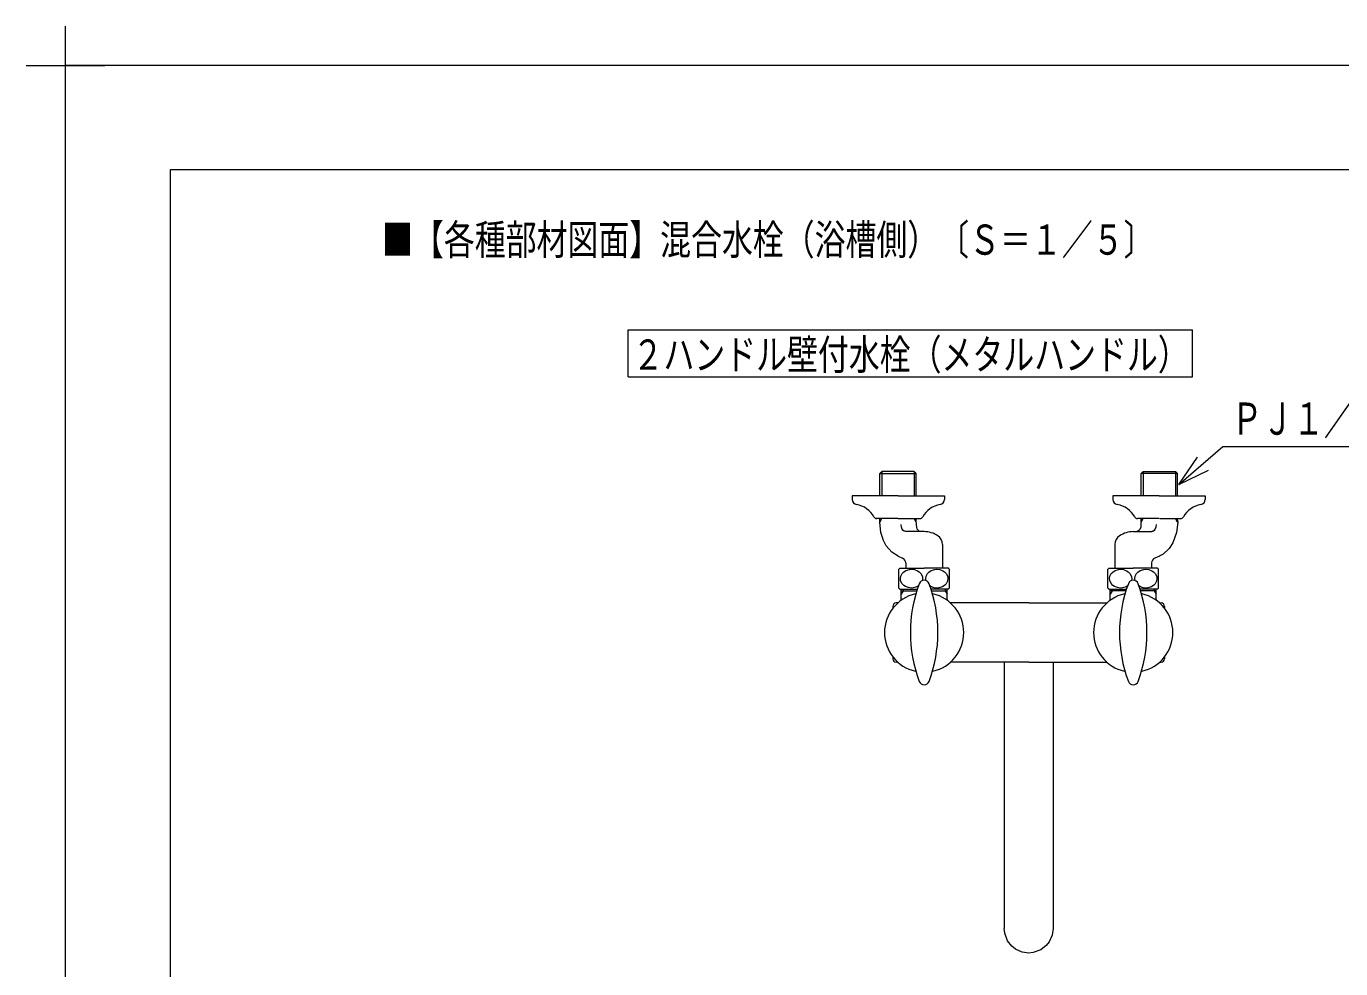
# Model space of a CAD drawing. Units: millimetres on the paper. Extents: x -305 to 305, y -152 to 152.
# Drawn here: x -304.8 to -179, y 62.1 to 152.3 of the extents above; entities that cross this region are included whole.
import ezdxf
from ezdxf.enums import TextEntityAlignment as Align

# ---------------------------------------------------------------- set-up
doc = ezdxf.new("R2010")
doc.units = ezdxf.units.MM
for name, color, linetype, lineweight in [('0-0_0', 7, 'Continuous', 9), ('0-1_VIEW0001', 7, 'Continuous', 9), ('0-2_1図面枠', 7, 'Continuous', 9), ('0-3_図面枠', 3, 'Continuous', 9), ('0-4_DEFPOINTS', 7, 'Continuous', 9)]:
    doc.layers.add(name, color=color, linetype=linetype, lineweight=lineweight)
doc.styles.add('ＭＳ ゴシック', font='')
doc.styles.get('ＭＳ ゴシック').set_extended_font_data('MS Gothic')

# ---------------------------------------------------------------- blocks, each defined once
blk = doc.blocks.new('SYM0002')
at = {"layer": '0-0_0'}
for p, q in [((0, 0), (4.205, 3.626)), ((0, 0), (1.779, 2.615)), ((4.205, 3.626), (20.918, 3.626)), ((0, 0), (2.848, 1.375))]:
    blk.add_line(p, q, dxfattribs=at)
at = {"layer": '0-0_0', "style": 'ＭＳ ゴシック', "width": 0.7}
blk.add_text('ＰＪ１／２', height=3.079, dxfattribs=at).set_placement((5.062, 3.834), align=Align.BOTTOM_LEFT)
blk = doc.blocks.new('グループ-6')
at = {"layer": '0-2_1図面枠'}
for p, q in [((-4200, 2895), (-4200, 3045)), ((-4275, 2970), (-4125, 2970))]:
    blk.add_line(p, q, dxfattribs=at)

msp = doc.modelspace()

# ---------------------------------------------------------------- linework, layer by layer
at = {"layer": '0-1_VIEW0001'}
for p, q in [((-247.203, 118.704), (-247.203, 123.204)), ((-247.203, 123.204), (-193.203, 123.204)), ((-193.203, 118.704), (-193.203, 123.204)), ((-247.203, 118.704), (-193.203, 118.704)), ((-221.382, 101.539), (-220.941, 101.357)), ((-196.382, 101.539), (-196.823, 101.357))]:
    msp.add_line(p, q, dxfattribs=at)
at = {"layer": '0-1_VIEW0001', "color": 6}
for p, q in [((-222.935, 109.645), (-223.128, 109.451)), ((-223.128, 107.312), (-223.128, 109.451)), ((-223.128, 109.451), (-219.636, 109.451)), ((-219.83, 109.645), (-222.935, 109.645)), ((-219.636, 109.451), (-219.83, 109.645)), ((-219.636, 107.312), (-219.636, 109.451)), ((-198.129, 107.312), (-198.128, 109.451)), ((-194.636, 107.312), (-194.636, 109.451)), ((-221.354, 107.312), (-216.937, 107.312)), ((-216.937, 107.312), (-216.937, 106.978)), ((-200.827, 107.312), (-200.827, 106.978)), ((-196.411, 107.312), (-200.827, 107.312)), ((-196.411, 107.312), (-191.994, 107.312)), ((-191.994, 107.312), (-191.994, 106.978)), ((-221.411, 105.145), (-223.477, 105.145)), ((-221.354, 105.145), (-219.287, 105.145)), ((-196.411, 105.145), (-198.477, 105.145)), ((-198.132, 104.803), (-198.129, 104.809)), ((-198.129, 104.809), (-198.129, 105.145)), ((-196.354, 105.145), (-194.287, 105.145)), ((-194.636, 104.809), (-194.636, 105.145)), ((-194.632, 104.803), (-194.636, 104.809)), ((-218.882, 103.895), (-220.675, 103.895)), ((-198.882, 103.895), (-197.09, 103.895)), ((-217.132, 102.664), (-217.132, 100.395)), ((-200.632, 102.664), (-200.632, 100.395)), ((-220.632, 100.895), (-220.632, 100.395)), ((-197.132, 100.895), (-197.132, 100.395)), ((-221.299, 98.499), (-221.299, 100.291)), ((-221.216, 100.395), (-218.882, 100.395)), ((-216.549, 100.395), (-218.882, 100.395)), ((-216.466, 98.499), (-216.466, 100.291)), ((-201.299, 98.499), (-201.299, 100.291)), ((-201.216, 100.395), (-198.882, 100.395)), ((-196.549, 100.395), (-198.882, 100.395)), ((-196.466, 98.499), (-196.466, 100.291)), ((-221.216, 98.395), (-219.532, 98.395)), ((-221.086, 97.403), (-221.086, 98.395)), ((-221.076, 98.236), (-219.583, 98.236)), ((-216.549, 98.395), (-218.233, 98.395)), ((-218.182, 98.236), (-216.679, 98.236)), ((-216.679, 97.403), (-216.679, 98.395)), ((-201.216, 98.395), (-199.532, 98.395)), ((-201.086, 97.403), (-201.086, 98.395)), ((-199.583, 98.236), (-201.086, 98.236)), ((-196.549, 98.395), (-198.233, 98.395)), ((-196.689, 98.236), (-198.182, 98.236)), ((-196.679, 97.403), (-196.679, 98.395)), ((-221.402, 97.069), (-221.549, 97.069)), ((-208.882, 97.069), (-216.363, 97.069)), ((-208.882, 97.069), (-201.402, 97.069)), ((-196.363, 97.069), (-196.216, 97.069)), ((-221.882, 96.736), (-221.882, 96.555)), ((-195.882, 96.736), (-195.882, 96.555)), ((-221.882, 91.917), (-221.882, 91.736)), ((-195.882, 91.917), (-195.882, 91.736)), ((-221.402, 91.403), (-221.549, 91.403)), ((-208.882, 91.403), (-216.363, 91.403)), ((-211.216, 91.403), (-211.216, 65.903)), ((-208.882, 91.403), (-201.402, 91.403)), ((-206.549, 91.403), (-206.549, 65.903)), ((-196.363, 91.403), (-196.216, 91.403))]:
    msp.add_line(p, q, dxfattribs=at)
at = {"layer": '0-1_VIEW0001', "color": 2}
for p, q in [((-222.935, 109.645), (-222.935, 107.312)), ((-219.83, 109.645), (-219.83, 107.312)), ((-197.935, 109.645), (-197.935, 107.312)), ((-194.83, 109.645), (-194.83, 107.312)), ((-223.128, 104.809), (-222.935, 105.145)), ((-219.636, 104.809), (-219.83, 105.145)), ((-198.129, 104.809), (-197.935, 105.145)), ((-194.636, 104.809), (-194.83, 105.145)), ((-220.892, 98.236), (-221.086, 97.901)), ((-220.892, 98.395), (-220.892, 98.236)), ((-216.873, 98.395), (-216.873, 98.236)), ((-216.873, 98.236), (-216.679, 97.901))]:
    msp.add_line(p, q, dxfattribs=at)
at = {"layer": '0-1_VIEW0001', "color": 6}
msp.add_lwpolyline([(-194.636, 109.451), (-198.128, 109.451), (-197.935, 109.645), (-194.83, 109.645)], close=True, dxfattribs=at)
for points in [[(-221.354, 107.312), (-225.77, 107.312), (-225.77, 106.978)], [(-223.132, 104.803), (-223.128, 104.809), (-223.128, 105.145)], [(-221.376, 101.537), (-221.983, 101.918), (-222.508, 102.534), (-222.78, 103.044), (-223.022, 103.795), (-223.132, 104.803), (-223.128, 104.993)], [(-220.675, 103.895), (-220.798, 103.928), (-220.917, 104.033), (-220.983, 104.141), (-221.043, 104.316), (-221.071, 104.562)], [(-219.623, 104.562), (-219.64, 104.955), (-219.636, 105.145)], [(-219.632, 104.803), (-219.636, 104.809), (-219.636, 105.145)], [(-219.227, 103.895), (-219.35, 103.928), (-219.469, 104.033), (-219.535, 104.141), (-219.596, 104.316), (-219.623, 104.562)], [(-198.141, 104.562), (-198.168, 104.32), (-198.254, 104.096), (-198.338, 103.986), (-198.465, 103.906), (-198.537, 103.895)], [(-198.129, 105.145), (-198.125, 104.955), (-198.141, 104.562)], [(-196.693, 104.562), (-196.72, 104.32), (-196.806, 104.096), (-196.89, 103.986), (-197.017, 103.906), (-197.09, 103.895)], [(-194.636, 104.993), (-194.632, 104.803), (-194.739, 103.808), (-195.083, 102.835), (-195.44, 102.277), (-196.028, 101.729), (-196.394, 101.534)], [(-219.429, 98.696), (-219.669, 98.574), (-219.924, 98.511), (-220.091, 98.499), (-220.377, 98.533), (-220.661, 98.641), (-220.83, 98.754), (-221.005, 98.944), (-221.132, 99.232), (-221.149, 99.395), (-221.11, 99.638), (-220.982, 99.878), (-220.849, 100.02), (-220.624, 100.169), (-220.283, 100.276), (-220.091, 100.291), (-219.804, 100.257), (-219.52, 100.149), (-219.352, 100.036), (-219.176, 99.846), (-219.049, 99.558), (-219.032, 99.395), (-219.056, 99.205)], [(-218.709, 99.205), (-218.733, 99.395), (-218.693, 99.638), (-218.566, 99.878), (-218.432, 100.02), (-218.207, 100.169), (-217.867, 100.276), (-217.674, 100.291), (-217.387, 100.257), (-217.103, 100.149), (-216.935, 100.036), (-216.759, 99.846), (-216.633, 99.558), (-216.615, 99.395), (-216.655, 99.153), (-216.782, 98.912), (-216.916, 98.77), (-217.141, 98.621), (-217.481, 98.514), (-217.674, 98.499), (-217.926, 98.525), (-218.179, 98.608), (-218.335, 98.696)], [(-199.429, 98.696), (-199.669, 98.574), (-199.924, 98.511), (-200.091, 98.499), (-200.377, 98.533), (-200.661, 98.641), (-200.83, 98.754), (-201.005, 98.944), (-201.132, 99.232), (-201.149, 99.395), (-201.11, 99.638), (-200.982, 99.878), (-200.849, 100.02), (-200.624, 100.169), (-200.283, 100.276), (-200.091, 100.291), (-199.804, 100.257), (-199.52, 100.149), (-199.352, 100.036), (-199.176, 99.846), (-199.049, 99.558), (-199.032, 99.395), (-199.056, 99.205)], [(-198.709, 99.205), (-198.733, 99.395), (-198.693, 99.638), (-198.566, 99.878), (-198.432, 100.02), (-198.207, 100.169), (-197.867, 100.276), (-197.674, 100.291), (-197.387, 100.257), (-197.103, 100.149), (-196.935, 100.036), (-196.759, 99.846), (-196.633, 99.558), (-196.615, 99.395), (-196.655, 99.153), (-196.782, 98.912), (-196.916, 98.77), (-197.141, 98.621), (-197.481, 98.514), (-197.674, 98.499), (-197.926, 98.525), (-198.179, 98.608), (-198.335, 98.696)], [(-206.549, 65.903), (-206.636, 65.271), (-206.917, 64.645), (-207.211, 64.274), (-207.707, 63.887), (-208.458, 63.608), (-208.882, 63.569), (-209.514, 63.657), (-210.14, 63.938), (-210.511, 64.232), (-210.898, 64.727), (-211.177, 65.478), (-211.216, 65.903)]]:
    msp.add_lwpolyline(points, dxfattribs=at)
at = {"layer": '0-1_VIEW0001', "color": 2}
for points in [[(-200.892, 98.395), (-200.892, 98.236), (-201.086, 97.901)], [(-196.872, 98.395), (-196.872, 98.236), (-196.679, 97.901)]]:
    msp.add_lwpolyline(points, dxfattribs=at)
at = {"layer": '0-1_VIEW0001', "color": 6}
for centre, radius, start, end in [((-225.27, 106.978), 0.5, 180, 260.634), ((-217.437, 106.978), 0.5, 279.367, 0), ((-200.327, 106.978), 0.5, 180, 260.633), ((-192.494, 106.978), 0.5, 279.366, 0), ((-225.732, 104.183), 2.333, 28.641, 80.634), ((-216.976, 104.183), 2.333, 99.366, 151.359), ((-200.788, 104.183), 2.333, 28.641, 80.634), ((-192.033, 104.183), 2.333, 99.366, 151.359), ((-223.42, 105.445), 0.3, 208.642, 270.001), ((-223.42, 105.445), 0.3, 208.642, 270.001), ((-219.287, 105.445), 0.3, 270.001, 331.359), ((-219.287, 105.445), 0.3, 270.001, 331.359), ((-198.477, 105.445), 0.3, 208.641, 269.999), ((-198.477, 105.445), 0.3, 208.641, 269.999), ((-194.344, 105.445), 0.3, 269.999, 331.358), ((-194.344, 105.445), 0.3, 269.999, 331.358), ((-218.882, 101.562), 2.333, 55.771, 90), ((-218.132, 102.664), 1, 0, 55.771), ((-199.632, 102.664), 1, 124.229, 180), ((-198.882, 101.562), 2.333, 90, 124.229), ((-221.132, 100.895), 0.5, 0, 67.55862), ((-196.632, 100.895), 0.5, 112.44138, 180), ((-220.07, 99.395), 1.521, 138.888, 143.91878), ((-217.695, 99.395), 1.521, 36.07862, 41.112), ((-200.07, 99.395), 1.521, 138.888, 143.92138), ((-197.695, 99.395), 1.521, 36.08122, 41.112), ((-220.07, 99.395), 1.521, 216.07726, 221.113), ((-206.864, 94.236), 13.333, 159.47296, 200.52704), ((-218.882, 98.736), 0.5, 20.52704, 159.47296), ((-230.901, 94.236), 13.333, 339.47296, 20.52704), ((-217.695, 99.395), 1.521, 318.888, 323.92138), ((-200.07, 99.395), 1.521, 216.07862, 221.112), ((-186.864, 94.236), 13.333, 159.47296, 200.52704), ((-198.882, 98.736), 0.5, 20.52704, 159.47296), ((-210.901, 94.236), 13.333, 339.47296, 20.52704), ((-197.695, 99.395), 1.521, 318.887, 323.92274), ((-218.882, 94.236), 3.792, 102.74392, 257.25608), ((-221.549, 96.736), 0.333, 90, 180), ((-221.419, 97.403), 0.333, 270, 273.03437), ((-221.419, 97.403), 0.333, 344.36243, 0), ((-219.737, 98.016), 0.0833, 282.74392, 343.63801), ((-218.027, 98.016), 0.0833, 196.36199, 257.25608), ((-218.882, 94.236), 3.792, 282.74392, 77.25608), ((-216.346, 97.403), 0.333, 180, 195.61075), ((-216.346, 97.403), 0.333, 266.99612, 270), ((-198.882, 94.236), 3.792, 102.74392, 257.25608), ((-201.419, 97.403), 0.333, 270, 273.00387), ((-201.419, 97.403), 0.333, 344.38925, 0), ((-199.737, 98.016), 0.0833, 282.74392, 343.63801), ((-198.027, 98.016), 0.0833, 196.36199, 257.25608), ((-198.882, 94.236), 3.792, 282.74392, 77.25608), ((-196.345, 97.403), 0.333, 180, 195.63757), ((-196.345, 97.403), 0.333, 266.96563, 270), ((-196.216, 96.736), 0.333, 0, 90), ((-221.549, 91.736), 0.333, 180, 270), ((-219.737, 90.457), 0.0833, 16.36199, 77.25608), ((-218.027, 90.457), 0.0833, 102.74392, 163.63801), ((-199.737, 90.457), 0.0833, 16.36199, 77.25608), ((-198.027, 90.457), 0.0833, 102.74392, 163.63801), ((-196.216, 91.736), 0.333, 270, 0), ((-218.882, 89.736), 0.5, 200.52704, 339.47296), ((-198.882, 89.736), 0.5, 200.52704, 339.47296)]:
    msp.add_arc(centre, radius, start, end, dxfattribs=at)
at = {"layer": '0-3_図面枠'}
msp.add_lwpolyline([(-291.017, -138.498), (108.983, -138.498), (108.983, 138.502), (-291.017, 138.502)], close=True, dxfattribs=at)
at = {"layer": '0-4_DEFPOINTS'}
for p in [(118.983, 148.502), (-301.017, -148.498)]:
    msp.add_line(p, (-301.017, 148.502), dxfattribs=at)

# ---------------------------------------------------------------- block references
at = {"layer": '0-1_VIEW0001'}
msp.add_blockref('SYM0002', (-194.525, 108.407), dxfattribs=at)
at = {"layer": '0-2_1図面枠', "xscale": 0.05, "yscale": 0.05}
msp.add_blockref('グループ-6', (-91.017, 0.002), dxfattribs=at)
msp.add_blockref('グループ-6', (-91.017, 0.002), dxfattribs=at)

# ---------------------------------------------------------------- texts
at = {"layer": '0-0_0', "style": 'ＭＳ ゴシック', "width": 0.75}
msp.add_text('■【各種部材図面】混合水栓（浴槽側）〔Ｓ＝１／５〕', height=2.889, dxfattribs=at).set_placement((-270.735, 129.523), align=Align.BOTTOM_LEFT)
at = {"layer": '0-1_VIEW0001', "style": 'ＭＳ ゴシック', "width": 0.75}
msp.add_text('２ハンドル壁付水栓（メタルハンドル）', height=2.889, dxfattribs=at).set_placement((-246.775, 118.525), align=Align.BOTTOM_LEFT)

doc.saveas('drawing.dxf')
